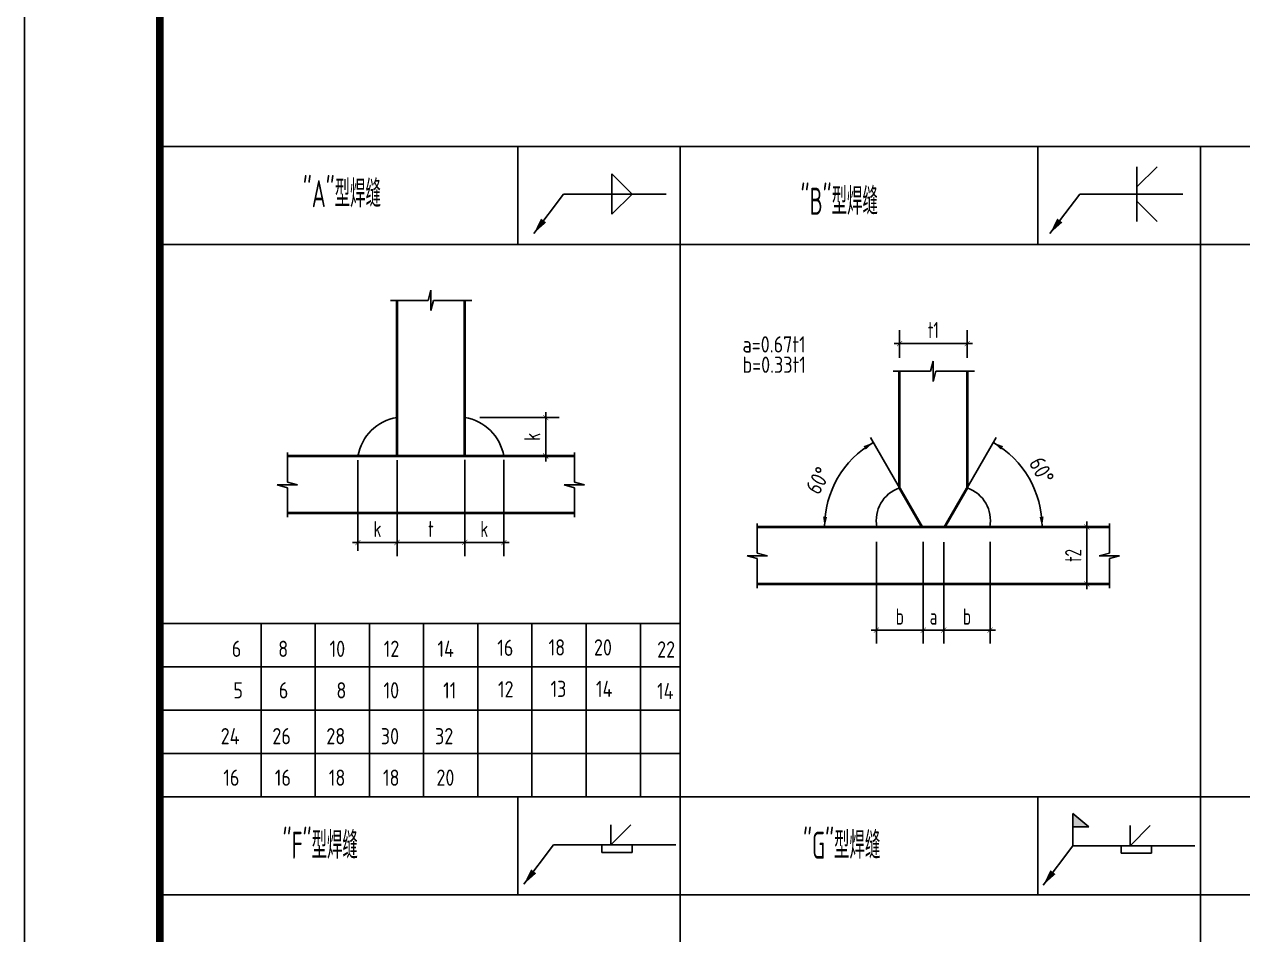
# Model space of a CAD drawing. Extents: x -138012 to 2129925, y -311560 to 0.
# Drawn here: x 1851809 to 1874295, y -176517 to -159714 of the extents above; entities that cross this region are included whole.
import ezdxf
from ezdxf.enums import TextEntityAlignment as Align

# ---------------------------------------------------------------- set-up
doc = ezdxf.new("R2010")
doc.units = 0
doc.header["$LTSCALE"] = 1000
doc.header["$MEASUREMENT"] = 0
doc.layers.get('0').update_dxf_attribs({"linetype": 'CONTINUOUS'})
doc.layers.get('Defpoints').update_dxf_attribs({"linetype": 'CONTINUOUS'})
for name, color, linetype in [('21', 7, 'CONTINUOUS'), ('3', 3, 'CONTINUOUS'), ('DIM1', 3, 'CONTINUOUS'), ('DIMS', 3, 'CONTINUOUS'), ('FRAME', 7, 'CONTINUOUS'), ('HZ', 7, 'CONTINUOUS'), ('TK', 4, 'CONTINUOUS'), ('TXTS', 3, 'CONTINUOUS'), ('VIEWPORT', 7, 'CONTINUOUS'), ('图框', 4, 'CONTINUOUS')]:
    doc.layers.add(name, color=color, linetype=linetype)
doc.styles.get("Standard").update_dxf_attribs({"font": 'GBENOR', "bigfont": 'GBCBIG'})
doc.styles.add('TSSD_Dimension', font='tssdeng.shx', dxfattribs={"width": 0.7, "bigfont": 'hztxt.shx'})
doc.styles.add('TSSD_REIN', font='tssdeng.shx', dxfattribs={"width": 0.7, "bigfont": 'tssdchn.shx'})
doc.styles.add('TXTS', font='tssdeng.shx', dxfattribs={"width": 0.85, "bigfont": 'tssdchn.shx'})
doc.dimstyles.get("Standard").update_dxf_attribs({"dimscale": 100, "dimtxt": 3.5, "dimasz": 1, "dimexe": 2.5, "dimexo": 3, "dimgap": 1.5, "dimtad": 1, "dimdec": 0, "dimzin": 0, "dimdsep": 46, "dimtxsty": 'Standard', "dimblk": 'ARCHTICK', "dimcen": 0.09, "dimadec": 0, "dimazin": 0, "dimtfac": 1, "dimtdec": 0, "dimtix": 1, "dimtmove": 2, "dimatfit": 3, "dimfxl": 0, "dimtolj": 1, "dimtzin": 0, "dimarcsym": 0})

# ---------------------------------------------------------------- blocks, each defined once
blk = doc.blocks.new('ARCHTICK')
at = {"layer": 'DIM1'}
blk.add_line((0.99, 0), (-1, 0), dxfattribs=at)
at = {"layer": 'DIM1', "const_width": 0.0955}
blk.add_lwpolyline([(-0.48, -0.48), (0.48, 0.48)], dxfattribs=at)
at = {"layer": 'TK', "linetype": 'Continuous'}
blk.add_line((0, -1.11), (0, 1.22), dxfattribs=at)
blk = doc.blocks.new('*D352')
at = {"layer": 'Defpoints', "color": 0}
for p in [(1871418, -168993), (1871835, -168993), (1871835, -170043)]:
    blk.add_point(p, dxfattribs=at)
at = {"layer": 'VIEWPORT', "color": 0, "lineweight": -2}
for p, q in [((1871585, -168993), (1871168, -168993)), ((1871418, -170043), (1871418, -168993)), ((1871585, -170043), (1871168, -170043))]:
    blk.add_line(p, q, dxfattribs=at)
at = {"layer": 'VIEWPORT', "color": 0, "lineweight": -2, "xscale": 100, "yscale": 100, "zscale": 100}
for p, rotation in [((1871418, -168993), 90), ((1871418, -170043), 270)]:
    blk.add_blockref('ARCHTICK', p, dxfattribs=dict(at, rotation=rotation))
at = {"layer": 'VIEWPORT', "color": 7, "insert": (1871168, -169518), "char_height": 300, "attachment_point": 5, "rotation": 90, "style": 'TSSD_Dimension'}
blk.add_mtext('\\A1;t2', dxfattribs=at)
blk = doc.blocks.new('_ArchTick')
at = {"color": 0, "linetype": 'ByBlock', "const_width": 0.4}
blk.add_lwpolyline([(-0.5, -0.5), (0.5, 0.5)], dxfattribs=at)
blk = doc.blocks.new('*D353')
at = {"layer": 'Defpoints', "color": 0}
for p in [(1868400, -169019), (1868778, -169023), (1868778, -170896)]:
    blk.add_point(p, dxfattribs=at)
at = {"layer": 'VIEWPORT', "color": 0, "lineweight": -2}
for p, q in [((1868778, -169273), (1868778, -171146)), ((1868400, -170896), (1868778, -170896))]:
    blk.add_line(p, q, dxfattribs=at)
at = {"layer": 'VIEWPORT', "color": 0, "lineweight": -2, "xscale": 100, "yscale": 100, "zscale": 100, "rotation": 180}
blk.add_blockref('ARCHTICK', (1868400, -170896), dxfattribs=at)
at = {"layer": 'VIEWPORT', "color": 0, "lineweight": -2, "xscale": 100, "yscale": 100, "zscale": 100}
blk.add_blockref('ARCHTICK', (1868778, -170896), dxfattribs=at)
at = {"layer": 'VIEWPORT', "color": 7, "insert": (1868589, -170646), "char_height": 300, "attachment_point": 5, "style": 'TSSD_Dimension'}
blk.add_mtext('\\A1;a', dxfattribs=at)
blk = doc.blocks.new('*D354')
at = {"layer": 'Defpoints', "color": 0}
for p in [(1868778, -169023), (1869635, -169014), (1869635, -170896)]:
    blk.add_point(p, dxfattribs=at)
at = {"layer": 'VIEWPORT', "color": 0, "lineweight": -2}
for p, q in [((1869635, -169264), (1869635, -171146)), ((1868778, -170896), (1869635, -170896))]:
    blk.add_line(p, q, dxfattribs=at)
at = {"layer": 'VIEWPORT', "color": 0, "lineweight": -2, "xscale": 100, "yscale": 100, "zscale": 100, "rotation": 180}
blk.add_blockref('ARCHTICK', (1868778, -170896), dxfattribs=at)
at = {"layer": 'VIEWPORT', "color": 0, "lineweight": -2, "xscale": 100, "yscale": 100, "zscale": 100}
blk.add_blockref('ARCHTICK', (1869635, -170896), dxfattribs=at)
at = {"layer": 'VIEWPORT', "color": 7, "insert": (1869207, -170646), "char_height": 300, "attachment_point": 5, "style": 'TSSD_Dimension'}
blk.add_mtext('\\A1;b', dxfattribs=at)
blk = doc.blocks.new('*D355')
at = {"layer": 'Defpoints', "color": 0}
for p in [(1867537, -169014), (1868400, -169019), (1868400, -170896)]:
    blk.add_point(p, dxfattribs=at)
at = {"layer": 'VIEWPORT', "color": 0, "lineweight": -2}
for p, q in [((1867537, -169264), (1867537, -171146)), ((1868400, -169269), (1868400, -171146)), ((1867537, -170896), (1868400, -170896))]:
    blk.add_line(p, q, dxfattribs=at)
at = {"layer": 'VIEWPORT', "color": 0, "lineweight": -2, "xscale": 100, "yscale": 100, "zscale": 100, "rotation": 180}
blk.add_blockref('ARCHTICK', (1867537, -170896), dxfattribs=at)
at = {"layer": 'VIEWPORT', "color": 0, "lineweight": -2, "xscale": 100, "yscale": 100, "zscale": 100}
blk.add_blockref('ARCHTICK', (1868400, -170896), dxfattribs=at)
at = {"layer": 'VIEWPORT', "color": 7, "insert": (1867968, -170646), "char_height": 300, "attachment_point": 5, "style": 'TSSD_Dimension'}
blk.add_mtext('\\A1;b', dxfattribs=at)
blk = doc.blocks.new('*D356')
at = {"layer": 'Defpoints', "color": 0}
for p in [(1869211, -165607), (1867961, -166119), (1869211, -166119)]:
    blk.add_point(p, dxfattribs=at)
at = {"layer": 'VIEWPORT', "color": 0, "lineweight": -2}
for p, q in [((1867961, -165869), (1867961, -165357)), ((1869211, -165869), (1869211, -165357)), ((1867961, -165607), (1869211, -165607))]:
    blk.add_line(p, q, dxfattribs=at)
at = {"layer": 'VIEWPORT', "color": 0, "lineweight": -2, "xscale": 100, "yscale": 100, "zscale": 100}
blk.add_blockref('ARCHTICK', (1869211, -165607), dxfattribs=at)
at = {"layer": 'VIEWPORT', "color": 0, "lineweight": -2, "xscale": 100, "yscale": 100, "zscale": 100, "rotation": 180}
blk.add_blockref('ARCHTICK', (1867961, -165607), dxfattribs=at)
at = {"layer": 'VIEWPORT', "color": 7, "insert": (1868586, -165357), "char_height": 300, "attachment_point": 5, "style": 'TSSD_Dimension'}
blk.add_mtext('\\A1;t1', dxfattribs=at)
blk = doc.blocks.new('*D370')
at = {"layer": 'Defpoints', "color": 0}
for p in [(1858687, -169279), (1857965, -169432), (1858687, -169432)]:
    blk.add_point(p, dxfattribs=at)
at = {"layer": 'VIEWPORT', "color": 0, "lineweight": -2}
for p, q in [((1857965, -169182), (1857965, -169029)), ((1858687, -169182), (1858687, -169029)), ((1857965, -169279), (1858687, -169279))]:
    blk.add_line(p, q, dxfattribs=at)
at = {"layer": 'VIEWPORT', "color": 0, "lineweight": -2, "xscale": 100, "yscale": 100, "zscale": 100, "rotation": 180}
blk.add_blockref('ARCHTICK', (1857965, -169279), dxfattribs=at)
at = {"layer": 'VIEWPORT', "color": 0, "lineweight": -2, "xscale": 100, "yscale": 100, "zscale": 100}
blk.add_blockref('ARCHTICK', (1858687, -169279), dxfattribs=at)
at = {"layer": 'VIEWPORT', "color": 7, "insert": (1858326, -169029), "char_height": 300, "attachment_point": 5, "style": 'TSSD_Dimension'}
blk.add_mtext('\\A1;k', dxfattribs=at)
blk = doc.blocks.new('*D371')
at = {"layer": 'Defpoints', "color": 0}
for p in [(1858687, -168733), (1859937, -168733), (1859937, -169279)]:
    blk.add_point(p, dxfattribs=at)
at = {"layer": 'VIEWPORT', "color": 0, "lineweight": -2}
for p, q in [((1858687, -168983), (1858687, -169529)), ((1859937, -168983), (1859937, -169529)), ((1858687, -169279), (1859937, -169279))]:
    blk.add_line(p, q, dxfattribs=at)
at = {"layer": 'VIEWPORT', "color": 0, "lineweight": -2, "xscale": 100, "yscale": 100, "zscale": 100, "rotation": 180}
blk.add_blockref('ARCHTICK', (1858687, -169279), dxfattribs=at)
at = {"layer": 'VIEWPORT', "color": 0, "lineweight": -2, "xscale": 100, "yscale": 100, "zscale": 100}
blk.add_blockref('ARCHTICK', (1859937, -169279), dxfattribs=at)
at = {"layer": 'VIEWPORT', "color": 7, "insert": (1859312, -169029), "char_height": 300, "attachment_point": 5, "style": 'TSSD_Dimension'}
blk.add_mtext('\\A1;t', dxfattribs=at)
blk = doc.blocks.new('*D372')
at = {"layer": 'Defpoints', "color": 0}
for p in [(1859937, -168733), (1860659, -168733), (1860659, -169279)]:
    blk.add_point(p, dxfattribs=at)
at = {"layer": 'VIEWPORT', "color": 0, "lineweight": -2}
for p, q in [((1859937, -168983), (1859937, -169529)), ((1860659, -168983), (1860659, -169529)), ((1859937, -169279), (1860659, -169279))]:
    blk.add_line(p, q, dxfattribs=at)
at = {"layer": 'VIEWPORT', "color": 0, "lineweight": -2, "xscale": 100, "yscale": 100, "zscale": 100, "rotation": 180}
blk.add_blockref('ARCHTICK', (1859937, -169279), dxfattribs=at)
at = {"layer": 'VIEWPORT', "color": 0, "lineweight": -2, "xscale": 100, "yscale": 100, "zscale": 100}
blk.add_blockref('ARCHTICK', (1860659, -169279), dxfattribs=at)
at = {"layer": 'VIEWPORT', "color": 7, "insert": (1860298, -169029), "char_height": 300, "attachment_point": 5, "style": 'TSSD_Dimension'}
blk.add_mtext('\\A1;k', dxfattribs=at)
blk = doc.blocks.new('*D373')
at = {"layer": 'Defpoints', "color": 0}
for p in [(1859967, -166972), (1861431, -166972), (1860659, -167683)]:
    blk.add_point(p, dxfattribs=at)
at = {"layer": 'VIEWPORT', "color": 0, "lineweight": -2}
for p, q in [((1860217, -166972), (1861681, -166972)), ((1861431, -167683), (1861431, -166972)), ((1860909, -167683), (1861681, -167683))]:
    blk.add_line(p, q, dxfattribs=at)
at = {"layer": 'VIEWPORT', "color": 0, "lineweight": -2, "xscale": 100, "yscale": 100, "zscale": 100}
for p, rotation in [((1861431, -166972), 90), ((1861431, -167683), 270)]:
    blk.add_blockref('ARCHTICK', p, dxfattribs=dict(at, rotation=rotation))
at = {"layer": 'VIEWPORT', "color": 7, "insert": (1861181, -167328), "char_height": 300, "attachment_point": 5, "rotation": 90, "style": 'TSSD_Dimension'}
blk.add_mtext('\\A1;k', dxfattribs=at)

msp = doc.modelspace()

# ---------------------------------------------------------------- hatches: boundary and pattern name
msp.add_hatch(color=256).paths.add_polyline_path([(1871163.127, -174282.141), (1871163.127, -174528.297), (1871452.828, -174528.297)])

# ---------------------------------------------------------------- linework, layer by layer
for p, q in [((1856178.012, -172371.987), (1856178.012, -170771.987)), ((1857178.012, -172371.987), (1857178.012, -170771.987)), ((1858178.012, -172371.987), (1858178.012, -170771.987)), ((1859178.012, -172371.987), (1859178.012, -170771.987)), ((1860178.012, -172371.987), (1860178.012, -170771.987)), ((1861178.012, -172371.987), (1861178.012, -170771.987)), ((1862178.012, -172371.987), (1862178.012, -170771.987)), ((1863178.012, -172371.987), (1863178.012, -170771.987)), ((1856178.012, -173971.987), (1856178.012, -172371.987)), ((1857178.012, -173971.987), (1857178.012, -172371.987)), ((1858178.012, -173971.987), (1858178.012, -172371.987)), ((1859178.012, -173971.987), (1859178.012, -172371.987)), ((1860178.012, -173971.987), (1860178.012, -172371.987)), ((1861178.012, -173971.987), (1861178.012, -172371.987)), ((1862178.012, -173971.987), (1862178.012, -172371.987)), ((1863178.012, -173971.987), (1863178.012, -172371.987)), ((1871163.127, -174875.984), (1871163.127, -174282.141)), ((1871163.127, -174282.141), (1871452.828, -174528.297)), ((1871452.828, -174528.297), (1871163.127, -174528.297)), ((1862468.47, -175000.769), (1862468.47, -174860.806)), ((1863024.911, -175000.769), (1863024.911, -174860.806)), ((1872053.595, -175015.947), (1872053.595, -174875.984)), ((1872610.037, -175015.947), (1872610.037, -174875.984))]:
    msp.add_line(p, q)
at = {"const_width": 50}
for points in [[(1867960.786, -168271.061), (1868377.452, -168992.749)], [(1868794.119, -168992.749), (1869210.786, -168271.061)]]:
    msp.add_lwpolyline(points, dxfattribs=at)
for centre, radius, start, end in [((1858823.324, -167832.56), 870.971, 99.0121233, 170.1453777), ((1859800.46, -167832.56), 870.971, 9.8546223, 80.9878767), ((1868166.128, -168870.741), 633.862, 108.9022456, 191.0977544), ((1869005.443, -168870.741), 633.862, 348.9022456, 71.0977544)]:
    msp.add_arc(centre, radius, start, end)
at = {"layer": '21'}
for p, q in [((1872342.969, -162714.418), (1872716.147, -162341.241)), ((1872342.969, -162846.288), (1872342.969, -162341.241)), ((1863024.074, -162846.288), (1862650.896, -162473.11)), ((1862650.896, -162473.11), (1862650.896, -163219.465)), ((1861211.25, -163574.036), (1861761.567, -162846.288)), ((1861761.567, -162846.288), (1863655.407, -162846.288)), ((1863024.074, -162846.288), (1862650.896, -163219.465)), ((1870738.534, -163574.036), (1871288.85, -162846.288)), ((1871288.85, -162846.288), (1873189.921, -162846.288)), ((1872342.969, -162846.288), (1872342.969, -163351.335)), ((1872342.969, -162978.157), (1872716.147, -163351.335)), ((1858568.684, -164809.457), (1859259.419, -164809.457)), ((1859259.419, -164809.457), (1859309.659, -164621.957)), ((1859309.659, -164621.957), (1859309.659, -164996.957)), ((1859309.659, -164996.957), (1859359.9, -164809.457)), ((1859359.9, -164809.457), (1860068.958, -164809.457)), ((1868533.312, -166118.712), (1868583.553, -165931.212)), ((1868583.553, -165931.212), (1868583.553, -166306.212)), ((1867842.577, -166118.712), (1868533.312, -166118.712)), ((1868583.553, -166306.212), (1868633.793, -166118.712)), ((1868633.793, -166118.712), (1869342.851, -166118.712)), ((1856663.757, -167615.873), (1856663.757, -168167.118)), ((1861960.028, -167615.873), (1861960.028, -168167.118)), ((1856663.757, -168167.118), (1856851.257, -168217.358)), ((1861960.028, -168167.118), (1862147.528, -168217.358)), ((1856851.257, -168217.358), (1856476.257, -168217.358)), ((1856476.257, -168217.358), (1856663.757, -168267.599)), ((1856663.757, -168267.599), (1856663.757, -168813.595)), ((1862147.528, -168217.358), (1861772.528, -168217.358)), ((1861772.528, -168217.358), (1861960.028, -168267.599)), ((1861960.028, -168267.599), (1861960.028, -168813.595)), ((1865336.53, -168925.127), (1865336.53, -169476.372)), ((1871835.041, -168925.127), (1871835.041, -169476.372)), ((1865149.03, -169526.613), (1865336.53, -169576.853)), ((1865524.03, -169526.613), (1865149.03, -169526.613)), ((1865336.53, -169476.372), (1865524.03, -169526.613)), ((1871835.041, -169476.372), (1871647.541, -169526.613)), ((1871647.541, -169526.613), (1872022.541, -169526.613)), ((1872022.541, -169526.613), (1871835.041, -169576.853)), ((1865336.53, -169576.853), (1865336.53, -170122.85)), ((1871835.041, -169576.853), (1871835.041, -170122.85)), ((1862632.12, -174860.806), (1863005.298, -174487.629)), ((1862632.12, -174860.806), (1862632.12, -174487.629)), ((1872217.246, -174875.984), (1872590.423, -174502.807)), ((1872217.246, -174875.984), (1872217.246, -174502.807)), ((1861027.685, -175588.554), (1861578.001, -174860.806)), ((1861578.001, -174860.806), (1863830.061, -174860.806)), ((1870612.81, -175603.732), (1871163.127, -174875.984)), ((1871163.127, -174875.984), (1873415.187, -174875.984)), ((1862468.47, -175000.769), (1863024.911, -175000.769)), ((1872053.595, -175015.947), (1872610.037, -175015.947))]:
    msp.add_line(p, q, dxfattribs=at)
for points in [[(1861211.25, -163574.036), (1861344.339, -163298.559), (1861440.054, -163370.938), (1861344.339, -163298.559)], [(1870738.534, -163574.036), (1870871.623, -163298.559), (1870967.338, -163370.938), (1870871.623, -163298.559)], [(1867477.843, -167434.581), (1867337.14, -167564.061), (1867298.163, -167499.984), (1867337.14, -167564.061)], [(1869693.728, -167434.581), (1869834.431, -167564.061), (1869873.408, -167499.984), (1869834.431, -167564.061)], [(1866578.235, -168992.749), (1866550.737, -168803.524), (1866625.631, -168807.503), (1866550.737, -168803.524)], [(1870593.337, -168992.749), (1870620.834, -168803.524), (1870545.94, -168807.503), (1870620.834, -168803.524)], [(1861027.685, -175588.554), (1861160.774, -175313.078), (1861256.489, -175385.456), (1861160.774, -175313.078)], [(1870612.81, -175603.732), (1870745.9, -175328.256), (1870841.614, -175400.635), (1870745.9, -175328.256)]]:
    msp.add_solid(points, dxfattribs=at)
at = {"layer": '3', "const_width": 100}
msp.add_lwpolyline([(1854308.843, -137588.721), (1928408.843, -137588.721), (1928408.843, -194988.721), (1854308.843, -194988.721)], close=True, dxfattribs=at)
at = {"layer": '3', "const_width": 50}
for points in [[(1858686.892, -167683.495), (1858686.892, -164809.457)], [(1859936.892, -164809.457), (1859936.892, -167683.495)], [(1867960.786, -168271.061), (1867960.786, -166118.712)], [(1869210.786, -166118.712), (1869210.786, -168271.061)], [(1856663.757, -168733.495), (1861960.028, -168733.495)], [(1865336.53, -170042.749), (1871835.041, -170042.749)]]:
    msp.add_lwpolyline(points, dxfattribs=at)
at = {"layer": '3', "linetype": 'Continuous', "const_width": 50}
for points in [[(1856663.757, -167683.495), (1858686.892, -167683.495)], [(1858686.892, -167683.495), (1860658.58, -167683.495)], [(1860658.58, -167683.495), (1861960.028, -167683.495)], [(1865336.53, -168992.749), (1868377.452, -168992.749)], [(1868377.452, -168992.749), (1868794.119, -168992.749)], [(1868794.119, -168992.749), (1871835.041, -168992.749)]]:
    msp.add_lwpolyline(points, dxfattribs=at)
at = {"layer": 'DIMS'}
for p, q in [((1867960.786, -168271.061), (1867424.539, -167342.255)), ((1869210.786, -168271.061), (1869747.032, -167342.255)), ((1857965.204, -167759.033), (1857965.204, -169431.771)), ((1858686.892, -167759.033), (1858686.892, -169431.771)), ((1859936.892, -167750.752), (1859936.892, -169431.771)), ((1860658.58, -167750.752), (1860658.58, -169431.771))]:
    msp.add_line(p, q, dxfattribs=at)
for centre, start, end in [((1868377.452, -168992.749), 120, 180), ((1868794.119, -168992.749), 0, 60)]:
    msp.add_arc(centre, 1799.218, start, end, dxfattribs=at)
at = {"layer": 'FRAME', "color": 7}
for p, q in [((1902314.895, -161971.111), (1854308.842, -161971.111)), ((1854308.842, -194508.356), (1854308.842, -161971.111)), ((1860914.895, -161971.111), (1860914.895, -163779.105)), ((1863914.895, -161971.111), (1863914.895, -194508.356)), ((1870514.895, -161971.111), (1870514.895, -163779.105)), ((1873514.895, -161971.111), (1873514.895, -194508.356)), ((1902314.895, -173971.987), (1854308.771, -173971.987)), ((1860914.895, -173971.987), (1860914.895, -175779.981)), ((1870514.895, -173971.987), (1870514.895, -175779.981))]:
    msp.add_line(p, q, dxfattribs=at)
at = {"layer": 'TXTS'}
for p, q in [((1854308.842, -163779.105), (1902314.895, -163779.105)), ((1854308.842, -175779.981), (1902314.895, -175779.981))]:
    msp.add_line(p, q, dxfattribs=at)
at = {"layer": 'TXTS', "color": 4}
for p, q in [((1854308.072, -170771.987), (1863914.895, -170771.987)), ((1854308.072, -171571.987), (1863914.895, -171571.987)), ((1854308.072, -172371.987), (1863914.895, -172371.987)), ((1854308.072, -173171.987), (1863914.895, -173171.987))]:
    msp.add_line(p, q, dxfattribs=at)
at = {"layer": '图框'}
for points in [[(1851808.842, -195988.721), (1935908.842, -195988.721), (1935908.842, -136588.721), (1851808.842, -136588.721)], [(1851808.843, -195988.721), (1935908.843, -195988.721), (1935908.843, -136588.721), (1851808.843, -136588.721)]]:
    msp.add_lwpolyline(points, close=True, dxfattribs=at)
for points, const_width in [([(1854308.843, -137588.721), (1934908.843, -137588.721), (1934908.843, -194988.721), (1854308.843, -194988.721)], 140), ([(1934908.842, -194988.721), (1934908.842, -137588.721), (1854308.842, -137588.721), (1854308.842, -194988.721)], 100)]:
    msp.add_lwpolyline(points, close=True, dxfattribs=dict(at, const_width=const_width))

# ---------------------------------------------------------------- texts
at = {"layer": 'HZ', "style": 'TSSD_REIN', "width": 0.6}
for s, p in [('"A"型焊缝', (1856950.448, -163088.979)), ('"B"型焊缝', (1866136.345, -163228.931)), ('"F"型焊缝', (1856576.525, -175117.749)), ('"G"型焊缝', (1866182.579, -175117.749))]:
    msp.add_text(s, height=500, dxfattribs=at).set_placement(p)
at = {"layer": 'TXTS', "style": 'TXTS', "width": 0.85}
for s, p in [('a=0.67t1', (1865062.747, -165771.8)), ('b=0.33t1', (1865062.747, -166147.05))]:
    msp.add_text(s, height=300, dxfattribs=at).set_placement(p)
for rotation, p in [(298.1776115, (1870339.072, -167806.75)), (60.984813, (1866473.241, -168417.541))]:
    msp.add_text('60%%d', height=300, rotation=rotation, dxfattribs=at).set_placement(p)
for s, p in [('6', (1855725.646, -171241.66)), ('8', (1856585.854, -171241.66)), ('10', (1857585.854, -171241.66)), ('12', (1858585.854, -171241.66)), ('14', (1859585.854, -171241.66)), ('16', (1860686.326, -171222.774)), ('18', (1861636.947, -171215.099)), ('20', (1862487.348, -171215.099)), ('22', (1863654.038, -171254.056)), ('5', (1855754.547, -172007.159)), ('6', (1856594.018, -172007.159)), ('8', (1857659.771, -172007.159)), ('10', (1858581.901, -172007.159)), ('11', (1859659.771, -172007.159)), ('12', (1860693.52, -171988.273)), ('13', (1861666.382, -171980.598)), ('14', (1862510.863, -171980.598)), ('14', (1863638.618, -172019.555)), ('24', (1855606.298, -172854.056)), ('26', (1856556.701, -172854.056)), ('28', (1857556.701, -172854.056)), ('30', (1858556.701, -172854.056)), ('32', (1859556.701, -172854.056)), ('16', (1855629.813, -173619.555)), ('16', (1856580.216, -173619.555)), ('18', (1857580.216, -173619.555)), ('18', (1858580.216, -173619.555)), ('20', (1859580.216, -173619.555))]:
    msp.add_text(s, height=300, dxfattribs=at).set_placement(p, align=Align.MIDDLE)

# ---------------------------------------------------------------- dimensions: what is measured, and where the dimension line sits
at = {"layer": 'VIEWPORT'}
for base, p1, p2, text, override, picture, middle in [((1869210.786, -165607.424), (1867960.786, -166118.712), (1869210.786, -166118.712), 't1', {"dimtxt": 3, "dimasz": 1, "dimexe": 2.5, "dimexo": 2.5, "dimgap": 1, "dimtad": 1, "dimtih": 0, "dimtoh": 0, "dimdec": 0, "dimtxsty": 'TSSD_Dimension', "dimblk": 'ARCHTICK', "dimcen": 0, "dimclrt": 7, "dimtdec": 0, "dimtix": 1, "dimtofl": 1, "dimtmove": 2}, '*D356', (1868585.786, -165357.424)), ((1858686.892, -169279.381), (1857965.204, -169431.771), (1858686.892, -169431.771), 'k', {"dimtxt": 3, "dimasz": 1, "dimexe": 2.5, "dimexo": 2.5, "dimgap": 1, "dimtad": 1, "dimtih": 0, "dimtoh": 0, "dimdec": 0, "dimtxsty": 'TSSD_Dimension', "dimblk": 'ARCHTICK', "dimcen": 0, "dimclrt": 7, "dimtdec": 0, "dimtix": 1, "dimtofl": 1, "dimtmove": 2}, '*D370', (1858326.048, -169029.381)), ((1859936.892, -169279.381), (1858686.892, -168733.495), (1859936.892, -168733.495), 't', {"dimtxt": 3, "dimasz": 1, "dimexe": 2.5, "dimexo": 2.5, "dimgap": 1, "dimtad": 1, "dimtih": 0, "dimtoh": 0, "dimdec": 0, "dimtxsty": 'TSSD_Dimension', "dimblk": 'ARCHTICK', "dimcen": 0, "dimclrt": 7, "dimtdec": 0, "dimtix": 1, "dimtofl": 1, "dimtmove": 2}, '*D371', (1859311.892, -169029.381)), ((1860658.58, -169279.381), (1859936.892, -168733.495), (1860658.58, -168733.495), 'k', {"dimtxt": 3, "dimasz": 1, "dimexe": 2.5, "dimexo": 2.5, "dimgap": 1, "dimtad": 1, "dimtih": 0, "dimtoh": 0, "dimdec": 0, "dimtxsty": 'TSSD_Dimension', "dimblk": 'ARCHTICK', "dimcen": 0, "dimclrt": 7, "dimtdec": 0, "dimtix": 1, "dimtofl": 1, "dimtmove": 2}, '*D372', (1860297.736, -169029.381)), ((1868399.743, -170895.699), (1867536.539, -169013.781), (1868399.743, -169018.557), 'b', {"dimtxt": 3, "dimasz": 1, "dimexe": 2.5, "dimexo": 2.5, "dimgap": 1, "dimtad": 1, "dimtih": 0, "dimtoh": 0, "dimdec": 0, "dimtxsty": 'TSSD_Dimension', "dimblk": 'ARCHTICK', "dimcen": 0, "dimclrt": 7, "dimtdec": 0, "dimtix": 1, "dimtofl": 1, "dimtmove": 2}, '*D355', (1867968.141, -170645.699)), ((1868778.199, -170895.699), (1868399.743, -169018.557), (1868778.199, -169023.333), 'a', {"dimtxt": 3, "dimasz": 1, "dimexe": 2.5, "dimexo": 2.5, "dimgap": 1, "dimtad": 1, "dimtih": 0, "dimtoh": 0, "dimdec": 0, "dimtxsty": 'TSSD_Dimension', "dimblk": 'ARCHTICK', "dimcen": 0, "dimse1": 1, "dimclrt": 7, "dimtdec": 0, "dimtix": 1, "dimtofl": 1, "dimtmove": 2}, '*D353', (1868588.971, -170645.699)), ((1869635.033, -170895.699), (1868778.199, -169023.333), (1869635.033, -169013.781), 'b', {"dimtxt": 3, "dimasz": 1, "dimexe": 2.5, "dimexo": 2.5, "dimgap": 1, "dimtad": 1, "dimtih": 0, "dimtoh": 0, "dimdec": 0, "dimtxsty": 'TSSD_Dimension', "dimblk": 'ARCHTICK', "dimcen": 0, "dimse1": 1, "dimclrt": 7, "dimtdec": 0, "dimtix": 1, "dimtofl": 1, "dimtmove": 2}, '*D354', (1869206.616, -170645.699))]:
    dim = msp.add_linear_dim(base=base, p1=p1, p2=p2, text=text, dimstyle='Standard', override=override, dxfattribs=at)
    dim.commit()
    dim.dimension.update_dxf_attribs({"geometry": picture, "text_midpoint": middle})
for base, p1, p2, text, picture, middle in [((1861430.829, -166972.342), (1860658.58, -167683.495), (1859966.842, -166972.342), 'k', '*D373', (1861180.829, -167327.918)), ((1871418.06, -168992.749), (1871835.041, -170042.749), (1871835.041, -168992.749), 't2', '*D352', (1871168.06, -169517.749))]:
    dim = msp.add_linear_dim(base=base, p1=p1, p2=p2, angle=90, text=text, dimstyle='Standard', override={"dimtxt": 3, "dimasz": 1, "dimexe": 2.5, "dimexo": 2.5, "dimgap": 1, "dimtad": 1, "dimtih": 0, "dimtoh": 0, "dimdec": 0, "dimtxsty": 'TSSD_Dimension', "dimblk": 'ARCHTICK', "dimcen": 0, "dimclrt": 7, "dimtdec": 0, "dimtix": 1, "dimtofl": 1, "dimtmove": 2}, dxfattribs=at)
    dim.commit()
    dim.dimension.update_dxf_attribs({"geometry": picture, "text_midpoint": middle})

doc.saveas('drawing.dxf')
